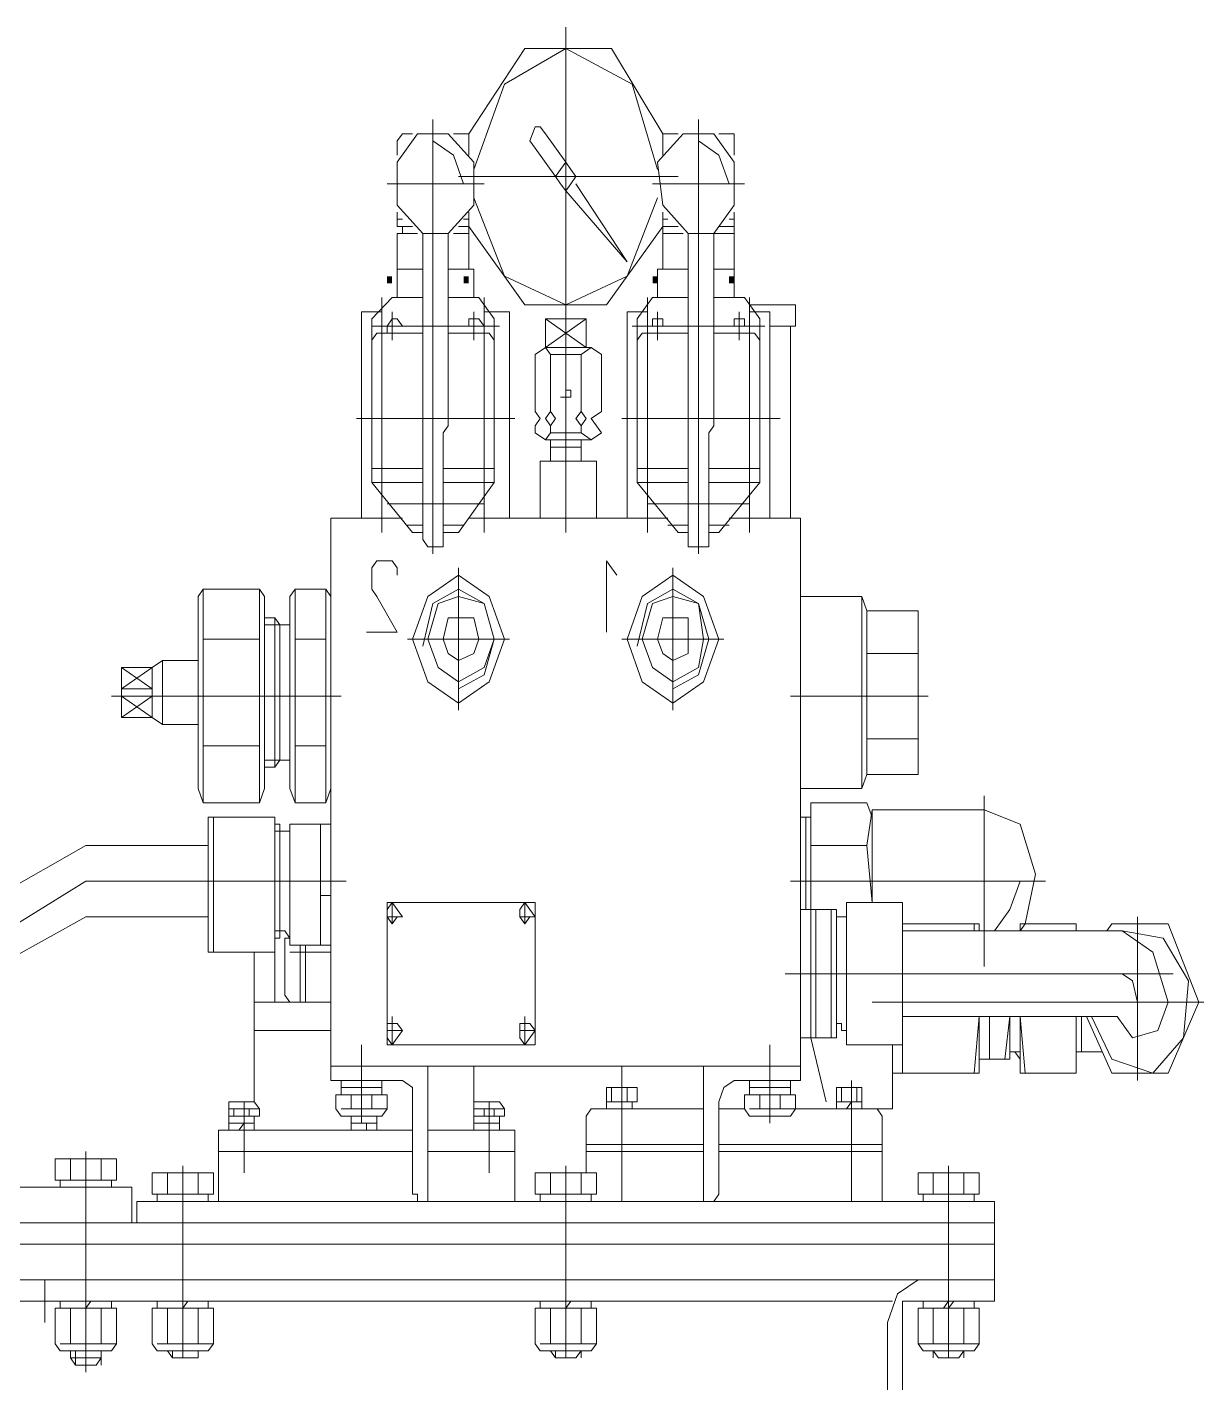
# Model space of a CAD drawing. Header units: inches. Extents: x 2435 to 7572, y 377 to 2555.
# Drawn here: x 6994.8 to 7150.2, y 1429.7 to 1608.7 of the extents above; entities that cross this region are included whole.
import ezdxf

# ---------------------------------------------------------------- set-up
doc = ezdxf.new("R2010")
doc.units = ezdxf.units.IN
doc.header["$MEASUREMENT"] = 0

msp = doc.modelspace()

# ---------------------------------------------------------------- hatches: boundary and pattern name
at = {"transparency": 33554559}
for points in [[(7042.99, 1574.89), (7042.32, 1574.89), (7042.32, 1575.83), (7042.99, 1575.83)], [(7053.11, 1574.89), (7052.43, 1574.89), (7052.43, 1575.83), (7053.11, 1575.83)], [(7078.06, 1574.89), (7077.39, 1574.89), (7077.39, 1575.83), (7078.06, 1575.83)], [(7088.18, 1574.89), (7087.5, 1574.89), (7087.5, 1575.83), (7088.18, 1575.83)]]:
    msp.add_hatch(color=256, dxfattribs=at).paths.add_polyline_path(points)

# ---------------------------------------------------------------- linework, layer by layer
at = {"lineweight": 5}
for p, q in [((7065.92, 1608.73), (7065.92, 1541.99)), ((7053.11, 1594.63), (7060.53, 1605.91)), ((7057.83, 1601.21), (7065.92, 1605.91)), ((7060.53, 1605.91), (7071.99, 1605.91)), ((7065.92, 1605.91), (7074.69, 1601.21)), ((7071.99, 1605.91), (7078.74, 1594.63)), ((7053.78, 1589.93), (7057.83, 1601.21)), ((7074.69, 1601.21), (7078.06, 1589.93)), ((7048.39, 1539.17), (7048.39, 1596.51)), ((7061.2, 1593.69), (7061.88, 1595.57)), ((7061.88, 1595.57), (7062.55, 1595.57)), ((7062.55, 1595.57), (7063.23, 1594.63)), ((7083.46, 1539.17), (7083.46, 1596.51)), ((7043.67, 1590.87), (7046.36, 1594.63)), ((7044.34, 1594.63), (7043.67, 1593.69)), ((7043.67, 1593.69), (7043.67, 1591.81)), ((7045.02, 1594.63), (7044.34, 1594.63)), ((7045.69, 1594.63), (7045.02, 1594.63)), ((7046.36, 1594.63), (7050.41, 1594.63)), ((7048.39, 1593.69), (7051.09, 1591.81)), ((7050.41, 1594.63), (7053.78, 1590.87)), ((7052.43, 1594.63), (7051.09, 1594.63)), ((7053.11, 1594.63), (7052.43, 1594.63)), ((7053.11, 1593.69), (7053.11, 1594.63)), ((7053.11, 1591.81), (7053.11, 1593.69)), ((7061.88, 1592.75), (7061.2, 1593.69)), ((7063.23, 1594.63), (7065.92, 1590.87)), ((7078.06, 1590.87), (7081.43, 1594.63)), ((7079.41, 1594.63), (7078.74, 1594.63)), ((7078.74, 1594.63), (7078.74, 1593.69)), ((7078.74, 1593.69), (7078.74, 1591.81)), ((7080.76, 1594.63), (7079.41, 1594.63)), ((7081.43, 1594.63), (7085.48, 1594.63)), ((7083.46, 1593.69), (7086.15, 1591.81)), ((7085.48, 1594.63), (7088.18, 1590.87)), ((7087.5, 1594.63), (7086.15, 1594.63)), ((7088.18, 1594.63), (7087.5, 1594.63)), ((7088.18, 1593.69), (7088.18, 1594.63)), ((7088.18, 1591.81), (7088.18, 1593.69)), ((7051.09, 1591.81), (7052.43, 1588.05)), ((7064.57, 1588.99), (7061.88, 1592.75)), ((7086.15, 1591.81), (7087.5, 1588.05)), ((7043.67, 1585.23), (7043.67, 1590.87)), ((7053.78, 1590.87), (7053.78, 1585.23)), ((7064.57, 1588.99), (7065.25, 1589.93)), ((7065.25, 1589.93), (7065.92, 1590.87)), ((7065.92, 1590.87), (7066.6, 1589.93)), ((7066.6, 1589.93), (7067.27, 1588.99)), ((7078.74, 1585.23), (7078.06, 1590.87)), ((7088.18, 1590.87), (7088.18, 1585.23)), ((7080.76, 1588.99), (7051.76, 1588.99)), ((7065.25, 1588.05), (7064.57, 1588.99)), ((7067.27, 1588.99), (7066.6, 1588.05)), ((7042.32, 1588.05), (7055.13, 1588.05)), ((7065.92, 1587.11), (7065.25, 1588.05)), ((7066.6, 1588.05), (7065.92, 1587.11)), ((7065.92, 1587.11), (7074.02, 1577.71)), ((7074.02, 1577.71), (7067.27, 1588.05)), ((7077.39, 1588.05), (7089.53, 1588.05)), ((7047.04, 1581.47), (7043.67, 1585.23)), ((7053.78, 1585.23), (7050.41, 1581.47)), ((7057.83, 1575.83), (7053.78, 1586.17)), ((7078.06, 1586.17), (7074.02, 1575.83)), ((7082.11, 1581.47), (7078.74, 1585.23)), ((7088.18, 1585.23), (7085.48, 1581.47)), ((7043.67, 1583.35), (7043.67, 1584.29)), ((7043.67, 1582.41), (7043.67, 1583.35)), ((7043.67, 1583.35), (7044.34, 1583.35)), ((7044.34, 1583.35), (7043.67, 1583.35)), ((7044.34, 1583.35), (7044.34, 1583.35)), ((7052.43, 1583.35), (7053.11, 1583.35)), ((7053.11, 1584.29), (7053.11, 1583.35)), ((7053.11, 1583.35), (7053.11, 1582.41)), ((7053.11, 1583.35), (7053.11, 1583.35)), ((7078.74, 1583.35), (7078.74, 1584.29)), ((7078.74, 1582.41), (7078.74, 1583.35)), ((7078.74, 1583.35), (7079.41, 1583.35)), ((7078.74, 1583.35), (7078.74, 1583.35)), ((7088.18, 1583.35), (7087.5, 1583.35)), ((7087.5, 1583.35), (7088.18, 1583.35)), ((7088.18, 1584.29), (7088.18, 1583.35)), ((7088.18, 1583.35), (7088.18, 1582.41)), ((7088.18, 1583.35), (7088.18, 1583.35)), ((7045.69, 1582.41), (7043.67, 1582.41)), ((7043.67, 1576.77), (7043.67, 1581.47)), ((7043.67, 1581.47), (7046.36, 1581.47)), ((7044.34, 1582.41), (7044.34, 1581.47)), ((7050.41, 1581.47), (7047.04, 1581.47)), ((7047.04, 1581.47), (7047.04, 1541.05)), ((7050.41, 1556.09), (7050.41, 1581.47)), ((7051.09, 1581.47), (7053.11, 1581.47)), ((7053.11, 1582.41), (7051.76, 1582.41)), ((7060.53, 1572.07), (7053.11, 1582.41)), ((7053.11, 1582.41), (7053.11, 1581.47)), ((7053.11, 1581.47), (7053.11, 1576.77)), ((7078.74, 1582.41), (7071.32, 1572.07)), ((7080.76, 1582.41), (7078.74, 1582.41)), ((7078.74, 1581.47), (7078.74, 1582.41)), ((7078.74, 1576.77), (7078.74, 1581.47)), ((7078.74, 1581.47), (7081.43, 1581.47)), ((7085.48, 1581.47), (7082.11, 1581.47)), ((7082.11, 1581.47), (7082.11, 1540.11)), ((7085.48, 1581.47), (7088.18, 1581.47)), ((7085.48, 1556.09), (7085.48, 1581.47)), ((7088.18, 1582.41), (7086.15, 1582.41)), ((7088.18, 1582.41), (7088.18, 1581.47)), ((7088.18, 1581.47), (7088.18, 1576.77)), ((7043.67, 1573.01), (7043.67, 1576.77)), ((7043.67, 1576.77), (7047.04, 1576.77)), ((7047.04, 1576.77), (7043.67, 1576.77)), ((7053.11, 1576.77), (7050.41, 1576.77)), ((7050.41, 1576.77), (7053.78, 1576.77)), ((7053.78, 1576.77), (7053.78, 1573.01)), ((7065.92, 1572.07), (7057.83, 1575.83)), ((7074.02, 1575.83), (7065.92, 1572.07)), ((7078.06, 1573.01), (7078.06, 1576.77)), ((7078.06, 1576.77), (7082.11, 1576.77)), ((7082.11, 1576.77), (7078.74, 1576.77)), ((7088.18, 1576.77), (7085.48, 1576.77)), ((7085.48, 1576.77), (7088.18, 1576.77)), ((7088.18, 1576.77), (7088.18, 1573.01)), ((7040.3, 1570.19), (7042.99, 1573.01)), ((7041.64, 1541.99), (7041.64, 1573.01)), ((7042.99, 1573.01), (7047.04, 1573.01)), ((7050.41, 1573.01), (7054.46, 1573.01)), ((7054.46, 1573.01), (7056.48, 1570.19)), ((7055.13, 1541.99), (7055.13, 1573.01)), ((7071.32, 1572.07), (7060.53, 1572.07)), ((7077.39, 1573.01), (7075.36, 1570.19)), ((7076.71, 1541.99), (7076.71, 1573.01)), ((7082.11, 1573.01), (7077.39, 1573.01)), ((7085.48, 1573.01), (7089.53, 1573.01)), ((7089.53, 1573.01), (7091.55, 1570.19)), ((7090.2, 1541.99), (7090.2, 1573.01)), ((7096.27, 1572.07), (7090.2, 1572.07)), ((7096.27, 1569.25), (7096.27, 1572.07)), ((7038.95, 1543.87), (7038.95, 1571.13)), ((7038.95, 1571.13), (7040.97, 1571.13)), ((7041.64, 1571.13), (7040.3, 1571.13)), ((7040.3, 1571.13), (7040.3, 1571.13)), ((7040.3, 1571.13), (7040.3, 1571.13)), ((7042.99, 1571.13), (7042.99, 1567.37)), ((7053.78, 1571.13), (7053.78, 1567.37)), ((7055.13, 1571.13), (7056.48, 1571.13)), ((7055.81, 1571.13), (7058.5, 1571.13)), ((7056.48, 1571.13), (7057.16, 1571.13)), ((7057.16, 1571.13), (7057.16, 1571.13)), ((7058.5, 1571.13), (7058.5, 1543.87)), ((7074.02, 1543.87), (7074.02, 1571.13)), ((7074.02, 1571.13), (7076.04, 1571.13)), ((7075.36, 1571.13), (7074.69, 1571.13)), ((7074.69, 1571.13), (7074.69, 1571.13)), ((7076.71, 1571.13), (7075.36, 1571.13)), ((7078.06, 1571.13), (7078.06, 1567.37)), ((7088.85, 1571.13), (7088.85, 1567.37)), ((7090.2, 1571.13), (7091.55, 1571.13)), ((7090.88, 1571.13), (7092.9, 1571.13)), ((7091.55, 1571.13), (7092.22, 1571.13)), ((7092.22, 1571.13), (7092.22, 1571.13)), ((7092.9, 1571.13), (7092.9, 1543.87)), ((7040.3, 1548.57), (7040.3, 1570.19)), ((7057.16, 1569.25), (7040.3, 1569.25)), ((7042.99, 1570.19), (7042.32, 1569.25)), ((7042.32, 1568.31), (7042.32, 1569.25)), ((7042.32, 1569.25), (7047.04, 1569.25)), ((7042.32, 1569.25), (7044.34, 1569.25)), ((7043.67, 1570.19), (7042.99, 1570.19)), ((7044.34, 1569.25), (7043.67, 1570.19)), ((7050.41, 1569.25), (7055.13, 1569.25)), ((7053.11, 1569.25), (7053.11, 1570.19)), ((7053.11, 1570.19), (7054.46, 1570.19)), ((7055.13, 1569.25), (7053.11, 1569.25)), ((7054.46, 1570.19), (7055.13, 1569.25)), ((7055.13, 1569.25), (7055.13, 1568.31)), ((7056.48, 1570.19), (7056.48, 1548.57)), ((7063.23, 1570.19), (7063.23, 1566.43)), ((7068.62, 1570.19), (7063.23, 1570.19)), ((7068.62, 1566.43), (7063.23, 1570.19)), ((7068.62, 1570.19), (7063.23, 1566.43)), ((7068.62, 1566.43), (7068.62, 1570.19)), ((7092.22, 1569.25), (7074.69, 1569.25)), ((7075.36, 1570.19), (7075.36, 1548.57)), ((7076.71, 1568.31), (7076.71, 1569.25)), ((7076.71, 1569.25), (7082.11, 1569.25)), ((7078.74, 1570.19), (7077.39, 1570.19)), ((7077.39, 1570.19), (7077.39, 1569.25)), ((7077.39, 1569.25), (7078.74, 1569.25)), ((7078.74, 1569.25), (7078.74, 1570.19)), ((7085.48, 1569.25), (7090.2, 1569.25)), ((7088.18, 1569.25), (7088.18, 1570.19)), ((7088.18, 1570.19), (7089.53, 1570.19)), ((7089.53, 1569.25), (7088.18, 1569.25)), ((7089.53, 1570.19), (7089.53, 1569.25)), ((7090.2, 1569.25), (7090.2, 1568.31)), ((7091.55, 1570.19), (7091.55, 1548.57)), ((7092.9, 1569.25), (7096.27, 1569.25)), ((7095.6, 1569.25), (7095.6, 1543.87)), ((7040.3, 1567.37), (7040.97, 1568.31)), ((7040.97, 1568.31), (7047.04, 1568.31)), ((7047.04, 1568.31), (7042.32, 1568.31)), ((7055.13, 1568.31), (7050.41, 1568.31)), ((7050.41, 1568.31), (7055.81, 1568.31)), ((7055.81, 1568.31), (7056.48, 1567.37)), ((7075.36, 1567.37), (7076.04, 1568.31)), ((7076.04, 1568.31), (7082.11, 1568.31)), ((7082.11, 1568.31), (7076.71, 1568.31)), ((7090.2, 1568.31), (7085.48, 1568.31)), ((7085.48, 1568.31), (7090.88, 1568.31)), ((7090.88, 1568.31), (7091.55, 1567.37)), ((7061.88, 1565.49), (7063.23, 1566.43)), ((7061.88, 1557.97), (7061.88, 1565.49)), ((7063.23, 1566.43), (7063.9, 1565.49)), ((7068.62, 1566.43), (7063.23, 1566.43)), ((7063.23, 1566.43), (7069.29, 1566.43)), ((7063.23, 1566.43), (7068.62, 1566.43)), ((7063.9, 1565.49), (7067.95, 1565.49)), ((7063.9, 1565.49), (7063.9, 1557.97)), ((7067.95, 1565.49), (7069.29, 1566.43)), ((7067.95, 1565.49), (7067.95, 1557.97)), ((7069.29, 1566.43), (7070.64, 1565.49)), ((7070.64, 1565.49), (7070.64, 1557.97)), ((7040.3, 1549.51), (7040.3, 1564.55)), ((7056.48, 1564.55), (7056.48, 1549.51)), ((7075.36, 1549.51), (7075.36, 1564.55)), ((7091.55, 1564.55), (7091.55, 1549.51)), ((7040.3, 1552.33), (7040.3, 1561.73)), ((7056.48, 1561.73), (7056.48, 1552.33)), ((7075.36, 1552.33), (7075.36, 1561.73)), ((7091.55, 1561.73), (7091.55, 1552.33)), ((7066.6, 1559.85), (7065.25, 1559.85)), ((7065.92, 1559.85), (7065.92, 1560.79)), ((7065.92, 1560.79), (7066.6, 1560.79)), ((7066.6, 1559.85), (7065.92, 1559.85)), ((7066.6, 1560.79), (7066.6, 1559.85)), ((7062.55, 1557.03), (7061.88, 1557.97)), ((7063.9, 1557.97), (7063.23, 1557.03)), ((7064.57, 1557.03), (7063.9, 1557.97)), ((7067.27, 1557.03), (7067.95, 1557.97)), ((7067.95, 1557.97), (7068.62, 1557.03)), ((7070.64, 1557.97), (7069.29, 1557.03)), ((7038.27, 1557.03), (7059.18, 1557.03)), ((7057.16, 1557.03), (7040.3, 1557.03)), ((7049.74, 1555.15), (7050.41, 1556.09)), ((7061.88, 1556.09), (7062.55, 1557.03)), ((7061.88, 1555.15), (7061.88, 1556.09)), ((7063.23, 1557.03), (7063.9, 1556.09)), ((7063.9, 1556.09), (7064.57, 1557.03)), ((7063.9, 1556.09), (7063.9, 1555.15)), ((7067.95, 1556.09), (7067.27, 1557.03)), ((7068.62, 1557.03), (7067.95, 1556.09)), ((7067.95, 1556.09), (7067.95, 1555.15)), ((7069.29, 1557.03), (7069.97, 1556.09)), ((7069.97, 1556.09), (7070.64, 1555.15)), ((7073.34, 1557.03), (7094.25, 1557.03)), ((7092.22, 1557.03), (7074.69, 1557.03)), ((7084.81, 1555.15), (7085.48, 1556.09)), ((7049.74, 1541.05), (7049.74, 1555.15)), ((7063.23, 1554.21), (7061.88, 1555.15)), ((7063.9, 1555.15), (7063.23, 1554.21)), ((7069.29, 1554.21), (7063.23, 1554.21)), ((7063.23, 1554.21), (7063.9, 1554.21)), ((7067.95, 1555.15), (7063.9, 1555.15)), ((7063.9, 1554.21), (7063.9, 1552.33)), ((7069.29, 1554.21), (7067.95, 1555.15)), ((7067.95, 1552.33), (7067.95, 1554.21)), ((7067.95, 1554.21), (7068.62, 1554.21)), ((7070.64, 1555.15), (7069.29, 1554.21)), ((7084.81, 1541.05), (7084.81, 1555.15)), ((7063.9, 1553.27), (7067.95, 1553.27)), ((7063.9, 1552.33), (7063.9, 1551.39)), ((7067.95, 1551.39), (7067.95, 1552.33)), ((7062.55, 1543.87), (7062.55, 1551.39)), ((7062.55, 1551.39), (7069.97, 1551.39)), ((7069.97, 1551.39), (7069.97, 1543.87)), ((7040.3, 1550.45), (7047.04, 1550.45)), ((7047.04, 1550.45), (7047.04, 1541.99)), ((7049.74, 1541.99), (7049.74, 1550.45)), ((7049.74, 1550.45), (7056.48, 1550.45)), ((7082.11, 1550.45), (7075.36, 1550.45)), ((7082.11, 1541.99), (7082.11, 1550.45)), ((7084.81, 1541.99), (7084.81, 1550.45)), ((7084.81, 1550.45), (7091.55, 1550.45)), ((7045.69, 1541.99), (7040.3, 1548.57)), ((7047.04, 1548.57), (7040.3, 1548.57)), ((7056.48, 1548.57), (7049.74, 1548.57)), ((7056.48, 1548.57), (7051.76, 1541.99)), ((7075.36, 1548.57), (7080.76, 1541.99)), ((7082.11, 1548.57), (7075.36, 1548.57)), ((7091.55, 1548.57), (7084.81, 1548.57)), ((7091.55, 1548.57), (7086.15, 1541.99)), ((7042.32, 1545.75), (7055.13, 1545.75)), ((7076.71, 1545.75), (7090.2, 1545.75)), ((7034.9, 1471.5), (7034.9, 1543.87)), ((7034.9, 1543.87), (7044.34, 1543.87)), ((7044.34, 1543.87), (7038.95, 1543.87)), ((7058.5, 1543.87), (7053.11, 1543.87)), ((7053.11, 1543.87), (7079.41, 1543.87)), ((7079.41, 1543.87), (7074.02, 1543.87)), ((7092.9, 1543.87), (7087.5, 1543.87)), ((7087.5, 1543.87), (7096.95, 1543.87)), ((7096.95, 1543.87), (7096.95, 1471.5)), ((7047.04, 1542.93), (7045.02, 1542.93)), ((7047.04, 1541.99), (7045.69, 1541.99)), ((7052.43, 1542.93), (7049.74, 1542.93)), ((7051.76, 1541.99), (7049.74, 1541.99)), ((7082.11, 1542.93), (7079.41, 1542.93)), ((7080.76, 1541.99), (7082.11, 1541.99)), ((7087.5, 1542.93), (7084.81, 1542.93)), ((7086.15, 1541.99), (7084.81, 1541.99)), ((7047.04, 1541.05), (7047.71, 1540.11)), ((7047.71, 1540.11), (7049.74, 1540.11)), ((7049.74, 1540.11), (7049.74, 1541.05)), ((7082.11, 1540.11), (7084.81, 1540.11)), ((7084.81, 1540.11), (7084.81, 1541.05)), ((7040.97, 1538.24), (7040.3, 1537.3)), ((7042.99, 1538.24), (7040.97, 1538.24)), ((7043.67, 1537.3), (7042.99, 1538.24)), ((7071.99, 1537.3), (7071.32, 1538.24)), ((7071.32, 1538.24), (7071.32, 1528.84)), ((7040.3, 1537.3), (7040.3, 1534.48)), ((7043.67, 1536.36), (7043.67, 1537.3)), ((7047.71, 1533.54), (7051.76, 1536.36)), ((7051.76, 1537.3), (7051.76, 1518.5)), ((7051.76, 1536.36), (7055.81, 1533.54)), ((7072.67, 1536.36), (7071.99, 1537.3)), ((7076.04, 1533.54), (7080.09, 1536.36)), ((7080.09, 1537.3), (7080.09, 1518.5)), ((7080.09, 1536.36), (7084.13, 1533.54)), ((7017.37, 1533.54), (7018.04, 1534.48)), ((7018.04, 1527.9), (7018.04, 1534.48)), ((7018.04, 1534.48), (7025.46, 1534.48)), ((7025.46, 1534.48), (7026.13, 1533.54)), ((7025.46, 1534.48), (7025.46, 1506.28)), ((7029.5, 1533.54), (7030.18, 1534.48)), ((7030.18, 1527.9), (7030.18, 1534.48)), ((7030.18, 1534.48), (7034.23, 1534.48)), ((7034.23, 1534.48), (7034.9, 1533.54)), ((7034.23, 1534.48), (7034.23, 1506.28)), ((7040.3, 1534.48), (7040.97, 1533.54)), ((7048.39, 1532.6), (7051.76, 1534.48)), ((7051.76, 1534.48), (7055.13, 1532.6)), ((7076.71, 1532.6), (7080.09, 1534.48)), ((7080.09, 1534.48), (7083.46, 1532.6)), ((7017.37, 1508.16), (7017.37, 1533.54)), ((7026.13, 1533.54), (7026.13, 1508.16)), ((7029.5, 1508.16), (7029.5, 1533.54)), ((7034.9, 1533.54), (7034.9, 1508.16)), ((7040.97, 1533.54), (7043.67, 1528.84)), ((7045.69, 1527.9), (7047.71, 1533.54)), ((7049.06, 1532.6), (7051.76, 1533.54)), ((7051.76, 1533.54), (7055.13, 1532.6)), ((7055.81, 1533.54), (7057.83, 1527.9)), ((7074.02, 1527.9), (7076.04, 1533.54)), ((7077.39, 1532.6), (7080.09, 1533.54)), ((7080.09, 1533.54), (7083.46, 1532.6)), ((7084.13, 1533.54), (7086.15, 1527.9)), ((7096.95, 1508.16), (7096.95, 1533.54)), ((7096.95, 1533.54), (7105.04, 1533.54)), ((7105.04, 1533.54), (7105.04, 1508.16)), ((7105.04, 1533.54), (7105.71, 1531.66)), ((7047.04, 1526.96), (7048.39, 1532.6)), ((7047.71, 1527.9), (7049.06, 1532.6)), ((7055.13, 1532.6), (7056.48, 1527.9)), ((7055.13, 1532.6), (7056.48, 1527.9)), ((7075.36, 1526.96), (7076.71, 1532.6)), ((7076.04, 1527.9), (7077.39, 1532.6)), ((7083.46, 1532.6), (7084.81, 1527.9)), ((7083.46, 1532.6), (7084.13, 1527.9)), ((7105.71, 1531.66), (7105.71, 1510.04)), ((7105.71, 1531.66), (7112.46, 1531.66)), ((7112.46, 1531.66), (7112.46, 1510.04)), ((7112.46, 1531.66), (7112.46, 1510.04)), ((7027.48, 1530.72), (7026.13, 1530.72)), ((7026.13, 1529.78), (7028.16, 1529.78)), ((7027.48, 1510.98), (7027.48, 1530.72)), ((7028.16, 1529.78), (7027.48, 1530.72)), ((7028.16, 1511.92), (7028.16, 1529.78)), ((7029.5, 1529.78), (7028.16, 1529.78)), ((7029.5, 1530.72), (7029.5, 1529.78)), ((7049.74, 1527.9), (7050.41, 1530.72)), ((7050.41, 1530.72), (7053.78, 1530.72)), ((7053.78, 1530.72), (7054.46, 1527.9)), ((7078.06, 1527.9), (7078.74, 1530.72)), ((7078.74, 1530.72), (7082.11, 1530.72)), ((7082.11, 1530.72), (7082.11, 1526.02)), ((7018.04, 1513.8), (7018.04, 1527.9)), ((7025.46, 1527.9), (7018.04, 1527.9)), ((7030.18, 1513.8), (7030.18, 1527.9)), ((7034.23, 1527.9), (7030.18, 1527.9)), ((7043.67, 1528.84), (7039.62, 1528.84)), ((7058.5, 1527.9), (7045.02, 1527.9)), ((7047.71, 1522.26), (7045.69, 1527.9)), ((7049.06, 1524.14), (7047.71, 1527.9)), ((7050.41, 1526.02), (7049.74, 1527.9)), ((7054.46, 1527.9), (7053.78, 1526.02)), ((7056.48, 1527.9), (7055.13, 1523.2)), ((7056.48, 1527.9), (7055.13, 1524.14)), ((7057.83, 1527.9), (7055.81, 1522.26)), ((7086.83, 1527.9), (7073.34, 1527.9)), ((7076.04, 1522.26), (7074.02, 1527.9)), ((7077.39, 1524.14), (7076.04, 1527.9)), ((7078.74, 1526.02), (7078.06, 1527.9)), ((7084.81, 1527.9), (7083.46, 1523.2)), ((7084.13, 1527.9), (7083.46, 1524.14)), ((7086.15, 1527.9), (7084.13, 1522.26)), ((7051.76, 1525.08), (7050.41, 1526.02)), ((7053.78, 1526.02), (7051.76, 1525.08)), ((7080.09, 1525.08), (7078.74, 1526.02)), ((7082.11, 1526.02), (7080.09, 1525.08)), ((7112.46, 1526.02), (7105.71, 1526.02)), ((7011.3, 1524.14), (7007.25, 1524.14)), ((7007.25, 1524.14), (7007.25, 1517.56)), ((7011.3, 1521.32), (7007.25, 1524.14)), ((7011.3, 1524.14), (7007.25, 1521.32)), ((7007.25, 1524.14), (7007.25, 1524.14)), ((7012.64, 1525.08), (7011.3, 1524.14)), ((7011.3, 1524.14), (7011.3, 1517.56)), ((7017.37, 1525.08), (7012.64, 1525.08)), ((7012.64, 1525.08), (7012.64, 1516.62)), ((7051.76, 1522.26), (7049.06, 1524.14)), ((7055.13, 1524.14), (7051.76, 1522.26)), ((7080.09, 1522.26), (7077.39, 1524.14)), ((7083.46, 1524.14), (7080.09, 1522.26)), ((7007.25, 1521.32), (7007.25, 1522.26)), ((7051.76, 1519.44), (7047.71, 1522.26)), ((7055.13, 1523.2), (7051.76, 1521.32)), ((7055.81, 1522.26), (7051.76, 1519.44)), ((7080.09, 1519.44), (7076.04, 1522.26)), ((7083.46, 1523.2), (7080.09, 1521.32)), ((7084.13, 1522.26), (7080.09, 1519.44)), ((7005.9, 1520.38), (7036.25, 1520.38)), ((7011.3, 1521.32), (7007.25, 1521.32)), ((7007.25, 1521.32), (7007.25, 1520.38)), ((7007.25, 1519.44), (7007.25, 1520.38)), ((7007.25, 1520.38), (7011.3, 1520.38)), ((7011.3, 1517.56), (7007.25, 1520.38)), ((7011.3, 1520.38), (7007.25, 1517.56)), ((7095.6, 1520.38), (7113.81, 1520.38)), ((7007.25, 1517.56), (7011.3, 1517.56)), ((7007.25, 1517.56), (7007.25, 1517.56)), ((7011.3, 1517.56), (7012.64, 1516.62)), ((7012.64, 1516.62), (7017.37, 1516.62)), ((7112.46, 1514.74), (7105.71, 1514.74)), ((7018.04, 1506.28), (7018.04, 1513.8)), ((7025.46, 1513.8), (7018.04, 1513.8)), ((7030.18, 1506.28), (7030.18, 1513.8)), ((7034.23, 1513.8), (7030.18, 1513.8)), ((7026.13, 1511.92), (7028.16, 1511.92)), ((7027.48, 1510.98), (7028.16, 1511.92)), ((7028.16, 1511.92), (7029.5, 1511.92)), ((7029.5, 1511.92), (7029.5, 1510.98)), ((7026.13, 1510.98), (7027.48, 1510.98)), ((7105.71, 1510.04), (7105.04, 1508.16)), ((7112.46, 1510.04), (7105.71, 1510.04)), ((7018.04, 1506.28), (7017.37, 1508.16)), ((7026.13, 1508.16), (7025.46, 1506.28)), ((7030.18, 1506.28), (7029.5, 1508.16)), ((7034.9, 1508.16), (7034.23, 1506.28)), ((7105.04, 1508.16), (7096.95, 1508.16)), ((7025.46, 1506.28), (7018.04, 1506.28)), ((7034.23, 1506.28), (7030.18, 1506.28)), ((7105.71, 1506.28), (7098.29, 1506.28)), ((7098.29, 1506.28), (7098.29, 1492.18)), ((7106.39, 1504.4), (7105.71, 1506.28)), ((7121.22, 1484.66), (7121.22, 1507.22)), ((7018.71, 1486.54), (7018.71, 1504.4)), ((7018.71, 1504.4), (7027.48, 1504.4)), ((7019.39, 1486.54), (7019.39, 1504.4)), ((7027.48, 1504.4), (7027.48, 1486.54)), ((7027.48, 1504.4), (7027.48, 1495.94)), ((7096.95, 1487.48), (7096.95, 1504.4)), ((7096.95, 1504.4), (7098.29, 1504.4)), ((7097.62, 1492.18), (7097.62, 1504.4)), ((7106.39, 1505.34), (7105.71, 1500.64)), ((7106.39, 1493.12), (7106.39, 1505.34)), ((7106.39, 1505.34), (7121.22, 1505.34)), ((7106.39, 1493.12), (7106.39, 1504.4)), ((7121.22, 1505.34), (7125.94, 1503.46)), ((7028.16, 1503.46), (7027.48, 1503.46)), ((7027.48, 1502.52), (7028.16, 1502.52)), ((7028.16, 1502.52), (7028.16, 1503.46)), ((7028.16, 1503.46), (7028.16, 1488.42)), ((7028.83, 1502.52), (7028.16, 1502.52)), ((7029.5, 1502.52), (7028.83, 1502.52)), ((7029.5, 1487.48), (7029.5, 1503.46)), ((7029.5, 1503.46), (7029.5, 1502.52)), ((7029.5, 1487.48), (7029.5, 1503.46)), ((7029.5, 1503.46), (7033.55, 1503.46)), ((7034.9, 1503.46), (7033.55, 1503.46)), ((7033.55, 1503.46), (7033.55, 1495.94)), ((7033.55, 1503.46), (7033.55, 1487.48)), ((7034.9, 1487.48), (7034.9, 1503.46)), ((7125.94, 1503.46), (7127.97, 1496.88)), ((7002.53, 1500.64), (6987.69, 1492.18)), ((7018.71, 1500.64), (7002.53, 1500.64)), ((7028.16, 1501.58), (7028.16, 1489.36)), ((7098.29, 1500.64), (7105.71, 1500.64)), ((7105.71, 1500.64), (7098.29, 1500.64)), ((7105.71, 1500.64), (7106.39, 1493.12)), ((7127.97, 1496.88), (7126.62, 1490.3)), ((6990.39, 1488.42), (7002.53, 1495.94)), ((7002.53, 1495.94), (7036.92, 1495.94)), ((7019.39, 1495.94), (7027.48, 1495.94)), ((7027.48, 1495.94), (7027.48, 1486.54)), ((7029.5, 1495.94), (7033.55, 1495.94)), ((7033.55, 1495.94), (7033.55, 1487.48)), ((7129.32, 1495.94), (7095.6, 1495.94)), ((7125.94, 1495.94), (7124.6, 1492.18)), ((7034.9, 1494.06), (7033.55, 1494.06)), ((7034.9, 1479.96), (7034.9, 1494.06)), ((7042.32, 1474.32), (7042.32, 1493.12)), ((7042.32, 1493.12), (7061.88, 1493.12)), ((7042.32, 1492.18), (7042.99, 1493.12)), ((7042.32, 1491.24), (7042.32, 1492.18)), ((7042.99, 1490.3), (7042.99, 1493.12)), ((7042.99, 1493.12), (7043.67, 1492.18)), ((7043.67, 1492.18), (7044.34, 1491.24)), ((7059.85, 1492.18), (7060.53, 1493.12)), ((7059.85, 1491.24), (7059.85, 1492.18)), ((7060.53, 1490.3), (7060.53, 1493.12)), ((7060.53, 1493.12), (7061.2, 1492.18)), ((7061.2, 1492.18), (7061.88, 1491.24)), ((7061.88, 1493.12), (7061.88, 1474.32)), ((7098.29, 1492.18), (7096.95, 1492.18)), ((7096.95, 1492.18), (7096.95, 1475.26)), ((7098.29, 1475.26), (7098.29, 1492.18)), ((7098.29, 1492.18), (7101.67, 1492.18)), ((7098.97, 1475.26), (7098.97, 1492.18)), ((7100.99, 1492.18), (7100.99, 1483.72)), ((7101.67, 1492.18), (7101.67, 1475.26)), ((7103.01, 1474.32), (7103.01, 1493.12)), ((7103.01, 1474.32), (7103.01, 1493.12)), ((7103.01, 1493.12), (7110.43, 1493.12)), ((7110.43, 1493.12), (7110.43, 1483.72)), ((7110.43, 1493.12), (7110.43, 1474.32)), ((7124.6, 1492.18), (7122.57, 1489.36)), ((6992.41, 1485.6), (7002.53, 1491.24)), ((7002.53, 1491.24), (7018.71, 1491.24)), ((7042.32, 1491.24), (7044.34, 1491.24)), ((7042.99, 1490.3), (7042.32, 1491.24)), ((7043.67, 1491.24), (7042.99, 1490.3)), ((7044.34, 1491.24), (7043.67, 1491.24)), ((7061.88, 1491.24), (7059.85, 1491.24)), ((7060.53, 1490.3), (7059.85, 1491.24)), ((7061.2, 1491.24), (7060.53, 1490.3)), ((7061.88, 1491.24), (7061.2, 1491.24)), ((7101.67, 1491.24), (7101.67, 1491.24)), ((7101.67, 1491.24), (7102.34, 1491.24)), ((7102.34, 1491.24), (7103.01, 1491.24)), ((7102.34, 1491.24), (7103.01, 1491.24)), ((7120.55, 1490.3), (7110.43, 1490.3)), ((7119.88, 1490.3), (7119.88, 1489.36)), ((7120.55, 1489.36), (7120.55, 1490.3)), ((7126.62, 1490.3), (7125.94, 1489.36)), ((7125.94, 1489.36), (7125.94, 1490.3)), ((7125.94, 1490.3), (7133.36, 1490.3)), ((7133.36, 1490.3), (7133.36, 1489.36)), ((7133.36, 1489.36), (7133.36, 1490.3)), ((7138.08, 1490.3), (7137.41, 1489.36)), ((7145.5, 1490.3), (7138.08, 1490.3)), ((7141.46, 1469.62), (7141.46, 1491.24)), ((7149.55, 1479.96), (7145.5, 1490.3)), ((7027.48, 1489.36), (7028.16, 1489.36)), ((7027.48, 1488.42), (7028.16, 1488.42)), ((7028.16, 1488.42), (7028.16, 1489.36)), ((7028.16, 1489.36), (7028.83, 1489.36)), ((7028.83, 1489.36), (7029.5, 1488.42)), ((7029.5, 1488.42), (7028.83, 1488.42)), ((7028.83, 1488.42), (7028.83, 1480.9)), ((7139.43, 1489.36), (7110.43, 1489.36)), ((7143.48, 1486.54), (7139.43, 1489.36)), ((7139.43, 1489.36), (7144.83, 1488.42)), ((7144.83, 1488.42), (7148.2, 1482.78)), ((7027.48, 1486.54), (7018.71, 1486.54)), ((7024.78, 1486.54), (7024.78, 1466.8)), ((7027.48, 1486.54), (7027.48, 1480.9)), ((7033.55, 1487.48), (7029.5, 1487.48)), ((7029.5, 1486.54), (7034.9, 1486.54)), ((7030.85, 1487.48), (7030.85, 1479.96)), ((7031.53, 1486.54), (7031.53, 1487.48)), ((7031.53, 1479.96), (7031.53, 1486.54)), ((7034.9, 1486.54), (7031.53, 1486.54)), ((7033.55, 1487.48), (7034.9, 1487.48)), ((7145.5, 1479.96), (7143.48, 1486.54)), ((7094.92, 1483.72), (7146.18, 1483.72)), ((7100.99, 1483.72), (7098.97, 1483.72)), ((7100.99, 1483.72), (7100.99, 1475.26)), ((7110.43, 1483.72), (7103.01, 1483.72)), ((7110.43, 1483.72), (7110.43, 1474.32)), ((7139.43, 1483.72), (7140.78, 1482.78)), ((7140.78, 1482.78), (7141.46, 1479.96)), ((7148.2, 1482.78), (7147.53, 1475.26)), ((7027.48, 1480.9), (7027.48, 1479.96)), ((7028.83, 1480.9), (7029.5, 1479.96)), ((7030.85, 1479.96), (7024.78, 1479.96)), ((7027.48, 1479.96), (7028.16, 1479.96)), ((7029.5, 1479.96), (7030.85, 1479.96)), ((7030.85, 1479.96), (7034.9, 1479.96)), ((7150.22, 1479.96), (7106.39, 1479.96)), ((7144.15, 1476.2), (7145.5, 1479.96)), ((7145.5, 1470.56), (7149.55, 1479.96)), ((7042.32, 1476.2), (7042.32, 1477.14)), ((7042.32, 1477.14), (7043.67, 1477.14)), ((7042.99, 1478.08), (7042.99, 1474.32)), ((7043.67, 1477.14), (7044.34, 1476.2)), ((7059.85, 1476.2), (7059.85, 1477.14)), ((7059.85, 1477.14), (7061.2, 1477.14)), ((7060.53, 1478.08), (7060.53, 1474.32)), ((7061.2, 1477.14), (7061.88, 1476.2)), ((7101.67, 1476.2), (7101.67, 1477.14)), ((7101.67, 1477.14), (7102.34, 1477.14)), ((7102.34, 1477.14), (7102.34, 1476.2)), ((7110.43, 1478.08), (7138.76, 1478.08)), ((7120.55, 1478.08), (7119.88, 1470.56)), ((7120.55, 1470.56), (7120.55, 1478.08)), ((7120.55, 1478.08), (7120.55, 1472.44)), ((7121.9, 1472.44), (7121.9, 1478.08)), ((7121.9, 1478.08), (7121.9, 1472.44)), ((7124.6, 1478.08), (7123.92, 1472.44)), ((7124.6, 1472.44), (7124.6, 1478.08)), ((7126.62, 1470.56), (7125.94, 1478.08)), ((7125.94, 1478.08), (7125.94, 1470.56)), ((7133.36, 1470.56), (7133.36, 1478.08)), ((7133.36, 1478.08), (7133.36, 1470.56)), ((7134.04, 1478.08), (7134.04, 1473.38)), ((7134.71, 1478.08), (7138.08, 1470.56)), ((7138.08, 1472.44), (7135.39, 1478.08)), ((7138.76, 1478.08), (7140.78, 1475.26)), ((7034.9, 1476.2), (7024.78, 1476.2)), ((7042.32, 1475.26), (7042.32, 1476.2)), ((7042.32, 1476.2), (7044.34, 1476.2)), ((7044.34, 1476.2), (7043.67, 1475.26)), ((7061.88, 1476.2), (7059.85, 1476.2)), ((7059.85, 1475.26), (7059.85, 1476.2)), ((7061.88, 1476.2), (7061.2, 1475.26)), ((7102.34, 1476.2), (7103.01, 1476.2)), ((7102.34, 1476.2), (7103.01, 1476.2)), ((7140.78, 1475.26), (7144.15, 1476.2)), ((7038.95, 1463.99), (7038.95, 1474.32)), ((7042.99, 1474.32), (7042.32, 1475.26)), ((7061.88, 1474.32), (7042.32, 1474.32)), ((7043.67, 1475.26), (7042.99, 1474.32)), ((7060.53, 1474.32), (7059.85, 1475.26)), ((7061.2, 1475.26), (7060.53, 1474.32)), ((7092.9, 1463.99), (7092.9, 1474.32)), ((7096.95, 1475.26), (7098.29, 1475.26)), ((7098.29, 1475.26), (7100.32, 1466.8)), ((7101.67, 1475.26), (7098.29, 1475.26)), ((7110.43, 1474.32), (7103.01, 1474.32)), ((7109.08, 1465.86), (7109.08, 1474.32)), ((7109.08, 1474.32), (7109.08, 1470.56)), ((7110.43, 1474.32), (7110.43, 1470.56)), ((7110.43, 1470.56), (7110.43, 1474.32)), ((7147.53, 1475.26), (7143.48, 1470.56)), ((7120.55, 1472.44), (7121.9, 1472.44)), ((7121.9, 1472.44), (7124.6, 1472.44)), ((7124.6, 1472.44), (7124.6, 1473.38)), ((7124.6, 1473.38), (7125.27, 1473.38)), ((7125.27, 1473.38), (7125.94, 1473.38)), ((7125.27, 1473.38), (7125.94, 1472.44)), ((7134.04, 1473.38), (7133.36, 1473.38)), ((7134.04, 1473.38), (7136.74, 1473.38)), ((7143.48, 1470.56), (7138.08, 1472.44)), ((7096.95, 1471.5), (7034.9, 1471.5)), ((7047.71, 1471.5), (7034.9, 1471.5)), ((7034.9, 1471.5), (7034.9, 1470.56)), ((7034.9, 1470.56), (7034.9, 1469.62)), ((7047.71, 1453.65), (7047.71, 1471.5)), ((7053.78, 1466.8), (7053.78, 1471.5)), ((7073.34, 1468.68), (7073.34, 1471.5)), ((7084.13, 1471.5), (7096.95, 1471.5)), ((7084.13, 1453.65), (7084.13, 1471.5)), ((7096.95, 1471.5), (7096.95, 1470.56)), ((7096.95, 1470.56), (7096.95, 1469.62)), ((7109.08, 1470.56), (7110.43, 1470.56)), ((7110.43, 1470.56), (7120.55, 1470.56)), ((7125.94, 1470.56), (7133.36, 1470.56)), ((7138.08, 1470.56), (7145.5, 1470.56)), ((7034.9, 1469.62), (7035.57, 1469.62)), ((7035.57, 1469.62), (7044.34, 1469.62)), ((7036.25, 1468.68), (7036.25, 1469.62)), ((7036.25, 1469.62), (7041.64, 1469.62)), ((7041.64, 1468.68), (7036.25, 1468.68)), ((7041.64, 1468.68), (7036.25, 1468.68)), ((7036.25, 1468.68), (7036.25, 1467.74)), ((7038.95, 1469.62), (7038.95, 1468.68)), ((7038.95, 1468.68), (7038.95, 1469.62)), ((7041.64, 1469.62), (7041.64, 1468.68)), ((7041.64, 1467.74), (7041.64, 1468.68)), ((7044.34, 1469.62), (7045.69, 1468.68)), ((7045.69, 1468.68), (7045.69, 1466.8)), ((7071.32, 1468.68), (7075.36, 1468.68)), ((7071.32, 1466.8), (7071.32, 1468.68)), ((7071.32, 1468.68), (7074.69, 1468.68)), ((7071.99, 1468.68), (7071.99, 1466.8)), ((7073.34, 1453.65), (7073.34, 1469.62)), ((7074.02, 1468.68), (7074.02, 1466.8)), ((7075.36, 1468.68), (7075.36, 1466.8)), ((7086.83, 1468.68), (7086.15, 1466.8)), ((7088.18, 1469.62), (7086.83, 1468.68)), ((7096.27, 1469.62), (7088.18, 1469.62)), ((7090.2, 1468.68), (7090.2, 1469.62)), ((7090.2, 1469.62), (7095.6, 1469.62)), ((7095.6, 1468.68), (7090.2, 1468.68)), ((7095.6, 1468.68), (7090.2, 1468.68)), ((7090.2, 1468.68), (7090.2, 1467.74)), ((7092.9, 1468.68), (7092.9, 1469.62)), ((7092.9, 1469.62), (7092.9, 1468.68)), ((7095.6, 1469.62), (7095.6, 1468.68)), ((7095.6, 1467.74), (7095.6, 1468.68)), ((7096.95, 1469.62), (7096.27, 1469.62)), ((7101.67, 1468.68), (7105.04, 1468.68)), ((7101.67, 1468.68), (7105.04, 1468.68)), ((7101.67, 1466.8), (7101.67, 1468.68)), ((7102.34, 1468.68), (7102.34, 1466.8)), ((7103.69, 1453.65), (7103.69, 1469.62)), ((7104.36, 1468.68), (7104.36, 1466.8)), ((7105.04, 1468.68), (7105.04, 1466.8)), ((7021.41, 1465.86), (7021.41, 1466.8)), ((7021.41, 1466.8), (7024.78, 1466.8)), ((7023.44, 1466.8), (7023.44, 1457.41)), ((7024.78, 1466.8), (7025.46, 1465.86)), ((7035.57, 1465.86), (7035.57, 1467.74)), ((7035.57, 1467.74), (7042.32, 1467.74)), ((7037.6, 1465.86), (7037.6, 1467.74)), ((7040.3, 1465.86), (7040.3, 1467.74)), ((7042.32, 1467.74), (7042.32, 1465.86)), ((7045.69, 1466.8), (7045.69, 1454.59)), ((7053.78, 1465.86), (7053.78, 1466.8)), ((7053.78, 1466.8), (7057.16, 1466.8)), ((7055.81, 1466.8), (7055.81, 1457.41)), ((7057.16, 1466.8), (7057.83, 1465.86)), ((7071.32, 1465.86), (7071.32, 1466.8)), ((7071.32, 1466.8), (7074.69, 1466.8)), ((7075.36, 1466.8), (7071.32, 1466.8)), ((7071.32, 1466.8), (7074.69, 1466.8)), ((7073.34, 1466.8), (7073.34, 1465.86)), ((7073.34, 1465.86), (7073.34, 1466.8)), ((7074.69, 1466.8), (7074.69, 1465.86)), ((7086.15, 1466.8), (7086.15, 1454.59)), ((7089.53, 1465.86), (7089.53, 1467.74)), ((7089.53, 1467.74), (7096.27, 1467.74)), ((7091.55, 1465.86), (7091.55, 1467.74)), ((7094.25, 1465.86), (7094.25, 1467.74)), ((7096.27, 1467.74), (7096.27, 1465.86)), ((7101.67, 1466.8), (7105.04, 1466.8)), ((7105.04, 1466.8), (7101.67, 1466.8)), ((7101.67, 1465.86), (7101.67, 1466.8)), ((7101.67, 1466.8), (7105.04, 1466.8)), ((7103.69, 1466.8), (7103.01, 1465.86)), ((7103.69, 1465.86), (7103.69, 1466.8)), ((7105.04, 1466.8), (7105.04, 1465.86)), ((7021.41, 1464.92), (7021.41, 1465.86)), ((7021.41, 1465.86), (7025.46, 1465.86)), ((7021.41, 1464.92), (7021.41, 1463.99)), ((7025.46, 1464.92), (7021.41, 1464.92)), ((7022.09, 1465.86), (7022.09, 1464.92)), ((7024.11, 1465.86), (7024.11, 1464.92)), ((7024.78, 1463.99), (7024.78, 1464.92)), ((7025.46, 1465.86), (7025.46, 1464.92)), ((7036.25, 1464.92), (7035.57, 1465.86)), ((7042.32, 1465.86), (7036.25, 1465.86)), ((7041.64, 1464.92), (7036.25, 1464.92)), ((7041.64, 1464.92), (7037.6, 1464.92)), ((7037.6, 1464.92), (7037.6, 1463.99)), ((7038.27, 1464.92), (7038.27, 1464.92)), ((7040.3, 1464.92), (7040.3, 1464.92)), ((7040.97, 1463.99), (7040.97, 1464.92)), ((7042.32, 1465.86), (7041.64, 1464.92)), ((7053.78, 1464.92), (7053.78, 1465.86)), ((7053.78, 1465.86), (7057.83, 1465.86)), ((7057.83, 1464.92), (7053.78, 1464.92)), ((7053.78, 1464.92), (7053.78, 1463.99)), ((7055.13, 1465.86), (7055.13, 1464.92)), ((7056.48, 1465.86), (7056.48, 1464.92)), ((7057.16, 1463.99), (7057.16, 1464.92)), ((7057.83, 1465.86), (7057.83, 1464.92)), ((7068.62, 1464.92), (7069.29, 1465.86)), ((7068.62, 1461.17), (7068.62, 1464.92)), ((7069.29, 1465.86), (7069.97, 1465.86)), ((7069.97, 1465.86), (7084.13, 1465.86)), ((7074.69, 1465.86), (7071.32, 1465.86)), ((7086.15, 1465.86), (7089.53, 1465.86)), ((7090.2, 1464.92), (7089.53, 1465.86)), ((7096.27, 1465.86), (7090.2, 1465.86)), ((7095.6, 1464.92), (7090.2, 1464.92)), ((7096.27, 1465.86), (7095.6, 1464.92)), ((7106.39, 1465.86), (7096.27, 1465.86)), ((7105.04, 1465.86), (7101.67, 1465.86)), ((7102.34, 1465.86), (7109.08, 1465.86)), ((7107.06, 1465.86), (7106.39, 1465.86)), ((7107.74, 1464.92), (7107.06, 1465.86)), ((7107.74, 1461.17), (7107.74, 1464.92)), ((7020.06, 1460.23), (7020.06, 1463.05)), ((7020.06, 1463.05), (7045.69, 1463.05)), ((7020.06, 1463.05), (7020.06, 1463.05)), ((7021.41, 1463.05), (7021.41, 1463.99)), ((7021.41, 1463.99), (7024.78, 1463.99)), ((7021.41, 1463.99), (7024.78, 1463.99)), ((7024.78, 1463.05), (7021.41, 1463.05)), ((7023.44, 1463.99), (7022.76, 1463.05)), ((7023.44, 1463.05), (7023.44, 1463.99)), ((7024.78, 1463.99), (7024.78, 1463.05)), ((7037.6, 1463.99), (7040.97, 1463.99)), ((7037.6, 1463.05), (7037.6, 1463.99)), ((7037.6, 1463.99), (7040.97, 1463.99)), ((7040.97, 1463.05), (7037.6, 1463.05)), ((7039.62, 1463.05), (7039.62, 1463.99)), ((7039.62, 1463.99), (7039.62, 1463.05)), ((7040.97, 1463.99), (7040.97, 1463.05)), ((7047.71, 1463.05), (7058.5, 1463.05)), ((7053.78, 1463.05), (7053.78, 1463.99)), ((7053.78, 1463.99), (7057.16, 1463.99)), ((7053.78, 1463.99), (7057.16, 1463.99)), ((7057.16, 1463.05), (7053.78, 1463.05)), ((7055.81, 1463.05), (7055.81, 1463.99)), ((7055.81, 1463.99), (7055.81, 1463.05)), ((7057.16, 1463.99), (7057.16, 1463.05)), ((7058.5, 1463.05), (7059.18, 1463.05)), ((7059.18, 1463.05), (7059.18, 1460.23)), ((7068.62, 1460.23), (7068.62, 1461.17)), ((7068.62, 1461.17), (7084.13, 1461.17)), ((7084.13, 1461.17), (7068.62, 1461.17)), ((7107.74, 1461.17), (7086.15, 1461.17)), ((7086.15, 1461.17), (7107.74, 1461.17)), ((7107.74, 1460.23), (7107.74, 1461.17)), ((6998.48, 1456.47), (6998.48, 1459.29)), ((6998.48, 1459.29), (7006.58, 1459.29)), ((6999.16, 1459.29), (7006.58, 1459.29)), ((7000.51, 1459.29), (7000.51, 1456.47)), ((7002.53, 1460.23), (7002.53, 1431.09)), ((7004.55, 1459.29), (7004.55, 1456.47)), ((7006.58, 1459.29), (7006.58, 1456.47)), ((7020.06, 1453.65), (7020.06, 1460.23)), ((7020.06, 1460.23), (7045.69, 1460.23)), ((7045.69, 1460.23), (7020.06, 1460.23)), ((7045.69, 1460.23), (7020.06, 1460.23)), ((7020.06, 1460.23), (7045.69, 1460.23)), ((7059.18, 1460.23), (7047.71, 1460.23)), ((7047.71, 1460.23), (7059.18, 1460.23)), ((7047.71, 1460.23), (7059.18, 1460.23)), ((7059.18, 1460.23), (7047.71, 1460.23)), ((7059.18, 1460.23), (7059.18, 1453.65)), ((7068.62, 1457.41), (7068.62, 1460.23)), ((7068.62, 1460.23), (7084.13, 1460.23)), ((7084.13, 1460.23), (7068.62, 1460.23)), ((7107.74, 1460.23), (7086.15, 1460.23)), ((7086.15, 1460.23), (7107.74, 1460.23)), ((7107.74, 1453.65), (7107.74, 1460.23)), ((7015.34, 1458.35), (7015.34, 1432.97)), ((7065.92, 1458.35), (7065.92, 1432.97)), ((7116.5, 1458.35), (7116.5, 1432.97)), ((7006.58, 1456.47), (6998.48, 1456.47)), ((6999.16, 1456.47), (6999.16, 1455.53)), ((7005.9, 1455.53), (7005.9, 1456.47)), ((7011.3, 1454.59), (7011.3, 1457.41)), ((7011.3, 1457.41), (7019.39, 1457.41)), ((7011.97, 1457.41), (7019.39, 1457.41)), ((7013.32, 1457.41), (7013.32, 1454.59)), ((7017.37, 1457.41), (7017.37, 1454.59)), ((7019.39, 1457.41), (7019.39, 1454.59)), ((7061.88, 1454.59), (7061.88, 1457.41)), ((7061.88, 1457.41), (7069.97, 1457.41)), ((7062.55, 1457.41), (7069.97, 1457.41)), ((7063.9, 1457.41), (7063.9, 1454.59)), ((7067.95, 1457.41), (7067.95, 1454.59)), ((7069.97, 1457.41), (7069.97, 1454.59)), ((7112.46, 1457.41), (7120.55, 1457.41)), ((7112.46, 1454.59), (7112.46, 1457.41)), ((7112.46, 1457.41), (7120.55, 1457.41)), ((7114.48, 1457.41), (7114.48, 1454.59)), ((7118.53, 1457.41), (7118.53, 1454.59)), ((7120.55, 1457.41), (7120.55, 1454.59)), ((6837.3, 1455.53), (7008.6, 1455.53)), ((6999.16, 1455.53), (7005.9, 1455.53)), ((7008.6, 1455.53), (7008.6, 1450.83)), ((7019.39, 1454.59), (7011.3, 1454.59)), ((7011.97, 1454.59), (7011.97, 1453.65)), ((7018.71, 1453.65), (7018.71, 1454.59)), ((7045.69, 1454.59), (7046.36, 1454.59)), ((7046.36, 1454.59), (7046.36, 1453.65)), ((7069.97, 1454.59), (7061.88, 1454.59)), ((7062.55, 1454.59), (7062.55, 1453.65)), ((7069.29, 1453.65), (7069.29, 1454.59)), ((7086.15, 1454.59), (7085.48, 1453.65)), ((7120.55, 1454.59), (7112.46, 1454.59)), ((7113.13, 1454.59), (7113.13, 1453.65)), ((7119.88, 1453.65), (7119.88, 1454.59)), ((7009.27, 1450.83), (7009.27, 1453.65)), ((7009.27, 1453.65), (7122.57, 1453.65)), ((7011.97, 1453.65), (7018.71, 1453.65)), ((7059.18, 1453.65), (7020.06, 1453.65)), ((7046.36, 1453.65), (7047.71, 1453.65)), ((7062.55, 1453.65), (7069.29, 1453.65)), ((7068.62, 1453.65), (7107.74, 1453.65)), ((7085.48, 1453.65), (7084.13, 1453.65)), ((7113.13, 1453.65), (7119.88, 1453.65)), ((7122.57, 1453.65), (7122.57, 1450.83)), ((6837.3, 1450.83), (7122.57, 1450.83)), ((7008.6, 1450.83), (6837.3, 1450.83)), ((7122.57, 1450.83), (7009.27, 1450.83)), ((7122.57, 1450.83), (7122.57, 1448.01)), ((6837.3, 1448.01), (7122.57, 1448.01)), ((7122.57, 1448.01), (6837.3, 1448.01)), ((7122.57, 1448.01), (7122.57, 1443.31)), ((7122.57, 1443.31), (6837.3, 1443.31)), ((6997.13, 1437.67), (6997.13, 1443.31)), ((7109.76, 1441.43), (7112.46, 1443.31)), ((7112.46, 1443.31), (7122.57, 1443.31)), ((7122.57, 1443.31), (7122.57, 1440.49)), ((7108.41, 1437.67), (7109.76, 1441.43)), ((7109.08, 1440.49), (6850.79, 1440.49)), ((6998.48, 1434.85), (6998.48, 1439.55)), ((6998.48, 1439.55), (7006.58, 1439.55)), ((6999.16, 1439.55), (6999.16, 1440.49)), ((6999.16, 1440.49), (7005.9, 1440.49)), ((7005.9, 1439.55), (6999.16, 1439.55)), ((6999.16, 1439.55), (7006.58, 1439.55)), ((7000.51, 1439.55), (7000.51, 1434.85)), ((7002.53, 1440.49), (7002.53, 1439.55)), ((7002.53, 1439.55), (7003.2, 1440.49)), ((7004.55, 1439.55), (7004.55, 1434.85)), ((7005.9, 1440.49), (7005.9, 1439.55)), ((7006.58, 1439.55), (7006.58, 1434.85)), ((7011.3, 1434.85), (7011.3, 1439.55)), ((7011.3, 1439.55), (7019.39, 1439.55)), ((7011.97, 1439.55), (7011.97, 1440.49)), ((7011.97, 1440.49), (7018.71, 1440.49)), ((7018.71, 1439.55), (7011.97, 1439.55)), ((7011.97, 1439.55), (7019.39, 1439.55)), ((7013.32, 1439.55), (7013.32, 1434.85)), ((7015.34, 1440.49), (7015.34, 1439.55)), ((7015.34, 1439.55), (7016.02, 1440.49)), ((7017.37, 1439.55), (7017.37, 1434.85)), ((7018.71, 1440.49), (7018.71, 1439.55)), ((7019.39, 1439.55), (7019.39, 1434.85)), ((7061.88, 1434.85), (7061.88, 1439.55)), ((7061.88, 1439.55), (7069.97, 1439.55)), ((7062.55, 1439.55), (7062.55, 1440.49)), ((7062.55, 1440.49), (7069.29, 1440.49)), ((7069.29, 1439.55), (7062.55, 1439.55)), ((7062.55, 1439.55), (7069.97, 1439.55)), ((7063.9, 1439.55), (7063.9, 1434.85)), ((7065.92, 1440.49), (7065.92, 1439.55)), ((7065.92, 1439.55), (7066.6, 1440.49)), ((7067.95, 1439.55), (7067.95, 1434.85)), ((7069.29, 1440.49), (7069.29, 1439.55)), ((7069.97, 1439.55), (7069.97, 1434.85)), ((7112.46, 1440.49), (7110.43, 1440.49)), ((7110.43, 1440.49), (7110.43, 1437.67)), ((7122.57, 1440.49), (7112.46, 1440.49)), ((7112.46, 1439.55), (7120.55, 1439.55)), ((7112.46, 1434.85), (7112.46, 1439.55)), ((7112.46, 1439.55), (7120.55, 1439.55)), ((7113.13, 1439.55), (7113.13, 1440.49)), ((7113.13, 1440.49), (7119.88, 1440.49)), ((7119.88, 1439.55), (7113.13, 1439.55)), ((7114.48, 1439.55), (7114.48, 1434.85)), ((7116.5, 1440.49), (7115.83, 1439.55)), ((7116.5, 1439.55), (7117.18, 1440.49)), ((7118.53, 1439.55), (7118.53, 1434.85)), ((7119.88, 1440.49), (7119.88, 1439.55)), ((7120.55, 1439.55), (7120.55, 1434.85)), ((7108.41, 1062.66), (7108.41, 1437.67)), ((7110.43, 1437.67), (7110.43, 1062.66)), ((6999.16, 1433.91), (6998.48, 1434.85)), ((7000.51, 1434.85), (6999.16, 1434.85)), ((7004.55, 1434.85), (7000.51, 1434.85)), ((7006.58, 1434.85), (7004.55, 1434.85)), ((7006.58, 1434.85), (7005.9, 1433.91)), ((7011.97, 1433.91), (7011.3, 1434.85)), ((7013.32, 1434.85), (7011.97, 1434.85)), ((7017.37, 1434.85), (7013.32, 1434.85)), ((7019.39, 1434.85), (7017.37, 1434.85)), ((7019.39, 1434.85), (7018.71, 1433.91)), ((7062.55, 1433.91), (7061.88, 1434.85)), ((7063.9, 1434.85), (7062.55, 1434.85)), ((7067.95, 1434.85), (7063.9, 1434.85)), ((7069.97, 1434.85), (7067.95, 1434.85)), ((7069.97, 1434.85), (7069.29, 1433.91)), ((7114.48, 1434.85), (7112.46, 1434.85)), ((7113.13, 1433.91), (7112.46, 1434.85)), ((7118.53, 1434.85), (7114.48, 1434.85)), ((7120.55, 1434.85), (7118.53, 1434.85)), ((7120.55, 1434.85), (7119.88, 1433.91)), ((7005.9, 1433.91), (6999.16, 1433.91)), ((7000.51, 1433.91), (7000.51, 1432.97)), ((7000.51, 1432.97), (7001.18, 1432.03)), ((7000.51, 1432.97), (7004.55, 1432.97)), ((7001.18, 1433.91), (7001.18, 1432.03)), ((7003.88, 1432.03), (7004.55, 1432.97)), ((7004.55, 1432.97), (7004.55, 1433.91)), ((7004.55, 1432.03), (7004.55, 1433.91)), ((7018.71, 1433.91), (7011.97, 1433.91)), ((7017.37, 1433.91), (7013.32, 1433.91)), ((7013.32, 1433.91), (7013.99, 1432.97)), ((7013.99, 1433.91), (7013.99, 1432.97)), ((7013.99, 1432.97), (7017.37, 1432.97)), ((7017.37, 1432.97), (7017.37, 1433.91)), ((7017.37, 1432.97), (7017.37, 1433.91)), ((7069.29, 1433.91), (7062.55, 1433.91)), ((7067.95, 1433.91), (7063.9, 1433.91)), ((7063.9, 1433.91), (7064.57, 1432.97)), ((7064.57, 1433.91), (7064.57, 1432.97)), ((7064.57, 1432.97), (7067.27, 1432.97)), ((7067.27, 1432.97), (7067.95, 1433.91)), ((7067.95, 1432.97), (7067.95, 1433.91)), ((7119.88, 1433.91), (7113.13, 1433.91)), ((7114.48, 1433.91), (7114.48, 1432.97)), ((7118.53, 1433.91), (7114.48, 1433.91)), ((7114.48, 1433.91), (7115.15, 1432.97)), ((7115.15, 1432.97), (7117.85, 1432.97)), ((7117.85, 1432.97), (7118.53, 1433.91)), ((7118.53, 1432.97), (7118.53, 1433.91)), ((7001.18, 1432.03), (7003.88, 1432.03))]:
    msp.add_line(p, q, dxfattribs=at)

doc.saveas('drawing.dxf')
